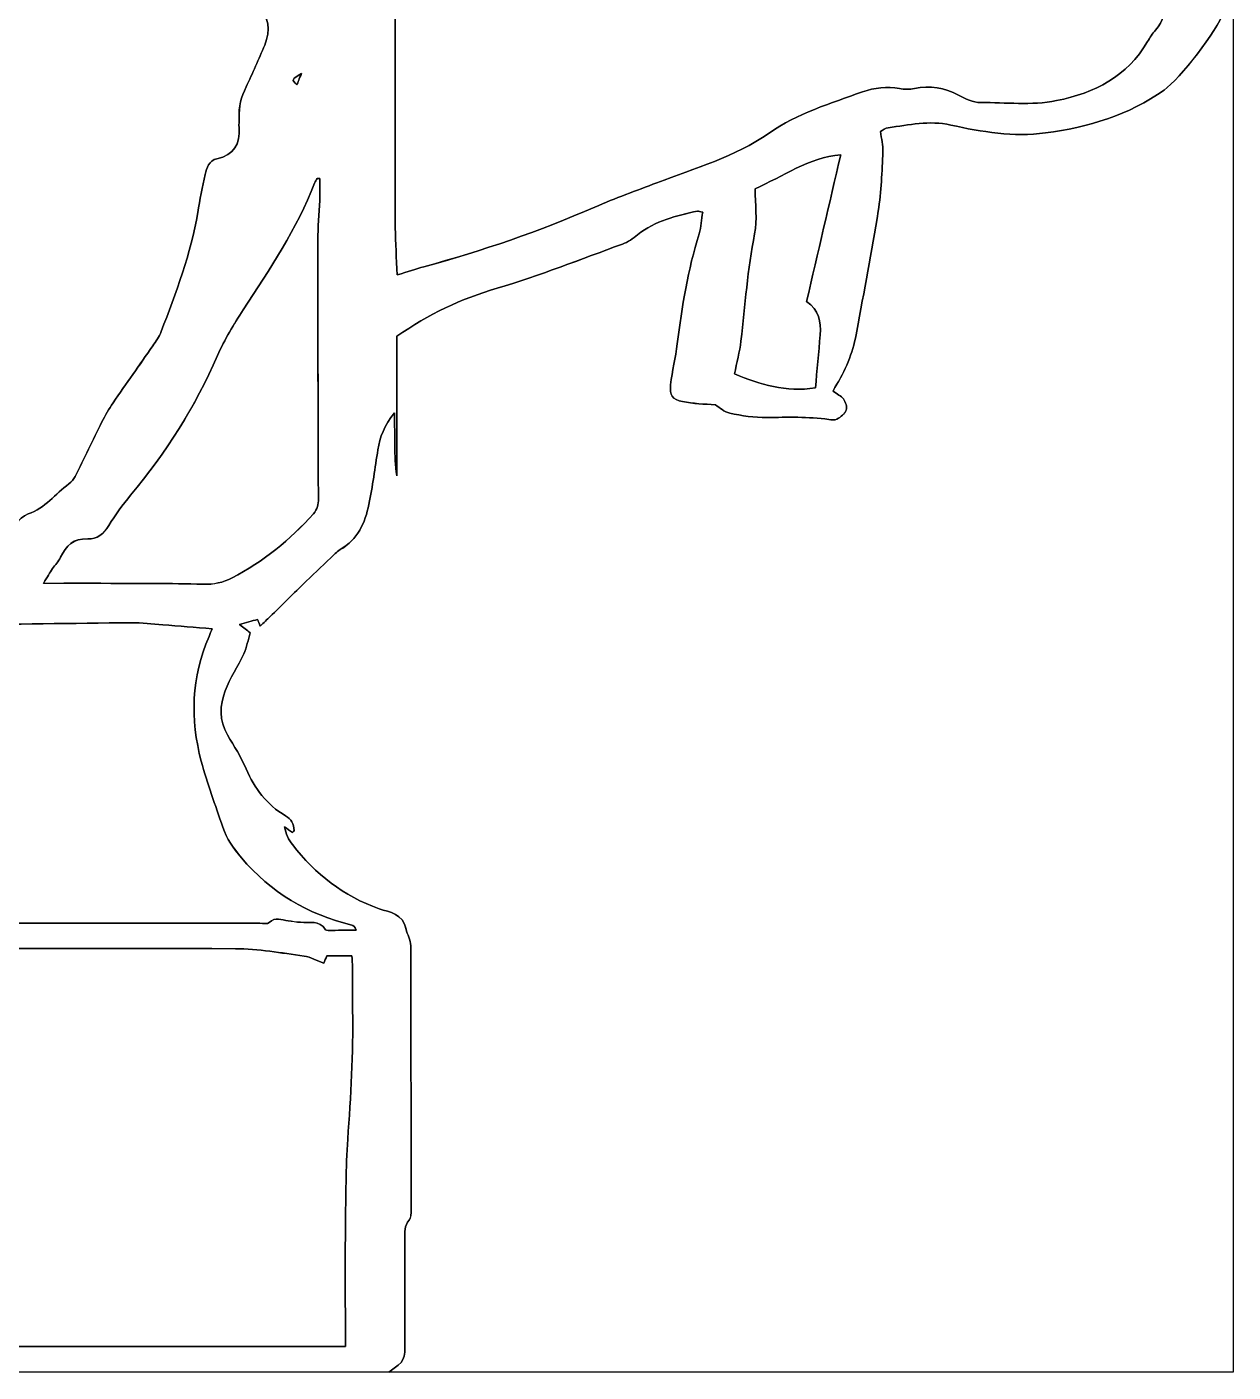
# Model space of a CAD drawing. Extents: x -1 to 269, y -24 to 109.
# Drawn here: x 212.4 to 268.7, y -24.4 to 38.4 of the extents above; entities that cross this region are included whole.
import ezdxf

# ---------------------------------------------------------------- set-up
doc = ezdxf.new("R2010")
doc.units = 0
doc.layers.get('0').update_dxf_attribs({"linetype": 'CONTINUOUS'})

msp = doc.modelspace()

# ---------------------------------------------------------------- linework, layer by layer
at = {"color": 7}
for p, q in [((225.239205, 36.256287), (225.239205, 36.256287)), ((225.239205, 36.256279), (225.239205, 36.256279)), ((226.092227, 31.353509), (226.092379, 31.352657)), ((226.092467, 31.351799), (226.092379, 31.352657)), ((229.708956, 26.852318), (229.708956, 26.852307)), ((229.708956, 26.852296), (229.708956, 26.852307)), ((248.820034, 25.607778), (248.820045, 25.607778)), ((248.820057, 25.607778), (248.820045, 25.607778)), ((229.321622, -24.365091), (229.32149, -24.365091))]:
    msp.add_line(p, q, dxfattribs=at)
for points in [[(229.619562, 42.595998), (229.613663, 38.080482), (229.611575, 33.564898), (229.619497, 29.049444)], [(229.619562, 29.049585), (229.611659, 33.565039), (229.61372, 38.08062), (229.619627, 42.596139)], [(268.735886, 41.627704), (268.735886, 19.630108), (268.735886, -2.367562), (268.735886, -24.365148)], [(265.111916, 38.279107), (265.46405, 38.695289), (265.621708, 39.184078), (265.624429, 39.713318)], [(265.624493, 39.713459), (265.621671, 39.184219), (265.46405, 38.69543), (265.111981, 38.279248)], [(223.518998, 37.57921), (223.818041, 38.285163), (223.708225, 38.986971), (223.178923, 39.239856)], [(223.179228, 39.239898), (223.708533, 38.987013), (223.818348, 38.285141), (223.519306, 37.579252)], [(268.276894, 39.100379), (268.024785, 38.290054), (266.224893, 35.989057), (265.520235, 35.486981)], [(265.520322, 35.486738), (266.22498, 35.988817), (268.024937, 38.289814), (268.276982, 39.100139)], [(260.493778, 34.989383), (262.294189, 35.353252), (263.78778, 36.11392), (264.742083, 37.747662)], [(264.742148, 37.747804), (263.78778, 36.114061), (262.294254, 35.353391), (260.493843, 34.989524)], [(264.742083, 37.747662), (264.85073, 37.93365), (264.973057, 38.114966), (265.111916, 38.279107)], [(265.111981, 38.279248), (264.973057, 38.115107), (264.850795, 37.933791), (264.742148, 37.747804)], [(222.649813, 35.627364), (222.952745, 36.271798), (223.241221, 36.923495), (223.518998, 37.57921)], [(223.519306, 37.579252), (223.241526, 36.923537), (222.953052, 36.271841), (222.650121, 35.627406)], [(225.021713, 35.724457), (224.769344, 35.979935), (224.769344, 35.979935), (225.239205, 36.256287)], [(225.239205, 36.256279), (224.769344, 35.979927), (224.769344, 35.979927), (225.021713, 35.724448)], [(225.239205, 36.256287), (225.130363, 35.990177), (225.077917, 35.861887), (225.021713, 35.724457)], [(225.021713, 35.724448), (225.077917, 35.861879), (225.130425, 35.990104), (225.239205, 36.256279)], [(222.334627, 34.192312), (222.292426, 34.704824), (222.434655, 35.169433), (222.649813, 35.627364)], [(222.650121, 35.627406), (222.434963, 35.16954), (222.292669, 34.704932), (222.334935, 34.192354)], [(247.070586, 33.474217), (248.394463, 34.399282), (249.934208, 34.867068), (251.437329, 35.400003)], [(251.437394, 35.400144), (249.934208, 34.867209), (248.394528, 34.399358), (247.070651, 33.474358)], [(251.437329, 35.400003), (251.990747, 35.596167), (252.564976, 35.663454), (253.156968, 35.550464)], [(253.15703, 35.550605), (252.564976, 35.663595), (251.990812, 35.596305), (251.437394, 35.400144)], [(253.156968, 35.550464), (253.381784, 35.507614), (253.630001, 35.511113), (253.854625, 35.55687)], [(253.854689, 35.557011), (253.630066, 35.511243), (253.381849, 35.507744), (253.15703, 35.550605)], [(253.854625, 35.55687), (254.584824, 35.705838), (255.257848, 35.610546), (255.915507, 35.244213)], [(255.915572, 35.244354), (255.257848, 35.610687), (254.584889, 35.705979), (253.854689, 35.557011)], [(255.915507, 35.244213), (256.228291, 35.069961), (256.600652, 34.899405), (256.94436, 34.90271)], [(256.944424, 34.902851), (256.600717, 34.899493), (256.228356, 35.070102), (255.915572, 35.244354)], [(265.520235, 35.486981), (263.860235, 34.304165), (261.960964, 33.74867), (259.978133, 33.484374)], [(259.97822, 33.484134), (261.961051, 33.748365), (263.860322, 34.303925), (265.520322, 35.486738)], [(256.94436, 34.90271), (258.126137, 34.914112), (259.303766, 34.748879), (260.493778, 34.989383)], [(260.493843, 34.989524), (259.30383, 34.74902), (258.126267, 34.914261), (256.944424, 34.902851)], [(222.320572, 33.739565), (222.30728, 33.888926), (222.346904, 34.042821), (222.334627, 34.192312)], [(222.334935, 34.192354), (222.347183, 34.042799), (222.307587, 33.888903), (222.32088, 33.739607)], [(255.550518, 33.852327), (254.541435, 34.076042), (253.601265, 33.851763), (252.635032, 33.726112)], [(252.63512, 33.725872), (253.601288, 33.851503), (254.541457, 34.075802), (255.550605, 33.852087)], [(221.291655, 32.278323), (222.09044, 32.448881), (222.390262, 32.958608), (222.320572, 33.739565)], [(222.32088, 33.739607), (222.390566, 32.958651), (222.090748, 32.448923), (221.291963, 32.278365)], [(241.829923, 31.153123), (243.616009, 31.837813), (245.470615, 32.356227), (247.070586, 33.474217)], [(247.070651, 33.474358), (245.47068, 32.356369), (243.616074, 31.837955), (241.829988, 31.153264)], [(252.635032, 33.726112), (252.500714, 33.708614), (252.377479, 33.605665), (252.269027, 33.552054)], [(252.269027, 33.552054), (252.315506, 33.204974), (252.401855, 32.904766), (252.38649, 32.609807)], [(252.269114, 33.551814), (252.377631, 33.60536), (252.500802, 33.708368), (252.63512, 33.725872)], [(252.386578, 32.609567), (252.401931, 32.904526), (252.315593, 33.204799), (252.269114, 33.551814)], [(259.978133, 33.484374), (258.488561, 33.285879), (256.99983, 33.531051), (255.550518, 33.852327)], [(255.550605, 33.852087), (256.999856, 33.530811), (258.488648, 33.285704), (259.97822, 33.484134)], [(220.742708, 31.546309), (220.815442, 31.854815), (220.905745, 32.195931), (221.291655, 32.278323)], [(221.291963, 32.278365), (220.906052, 32.195973), (220.815749, 31.854857), (220.743015, 31.546351)], [(250.417745, 32.467017), (248.907105, 32.315063), (247.725263, 31.459554), (246.416881, 30.872232)], [(246.416957, 30.872232), (247.725339, 31.459554), (248.907181, 32.315063), (250.417821, 32.467017)], [(248.820045, 25.607778), (249.356025, 27.908518), (249.878328, 30.151042), (250.417745, 32.467017)], [(250.417821, 32.467017), (249.878339, 30.151042), (249.356036, 27.908518), (248.820057, 25.607778)], [(252.38649, 32.609807), (252.338132, 31.682862), (252.311162, 30.748458), (252.166989, 29.834154)], [(252.167077, 29.833914), (252.31125, 30.748218), (252.338219, 31.682684), (252.386578, 32.609567)], [(220.395631, 29.76742), (220.494101, 30.363363), (220.604241, 30.95866), (220.742708, 31.546309)], [(220.743015, 31.546351), (220.604481, 30.958703), (220.494344, 30.363406), (220.395935, 29.767462)], [(225.850966, 31.140747), (225.031114, 29.006286), (223.757346, 27.12497), (222.519689, 25.22776)], [(222.519841, 25.227111), (223.757498, 27.124313), (225.031201, 29.005629), (225.851119, 31.14009)], [(225.975692, 31.360248), (225.933621, 31.287252), (225.880786, 31.218409), (225.850966, 31.140747)], [(225.851119, 31.14009), (225.880938, 31.217749), (225.933708, 31.286594), (225.975844, 31.359588)], [(226.092379, 31.352657), (226.053483, 31.355197), (226.014653, 31.357708), (225.975692, 31.360248)], [(225.975844, 31.359588), (226.014675, 31.356766), (226.053571, 31.354339), (226.092467, 31.351799)], [(226.089969, 30.332889), (226.103262, 30.672772), (226.092227, 31.013366), (226.092227, 31.353509)], [(226.092379, 31.352657), (226.092379, 31.012514), (226.10333, 30.67192), (226.090122, 30.332231)], [(238.937518, 30.024826), (239.88456, 30.439908), (240.863498, 30.782641), (241.829923, 31.153123)], [(241.829988, 31.153264), (240.863563, 30.782782), (239.884625, 30.440049), (238.937583, 30.024967)], [(246.416881, 30.872232), (246.416881, 30.141514), (246.526307, 29.431474), (246.395347, 28.769081)], [(246.395423, 28.769081), (246.526437, 29.431539), (246.416957, 30.141514), (246.416957, 30.872232)], [(226.090122, 30.332231), (226.065681, 29.708735), (225.998588, 29.085757), (225.99878, 28.462585)], [(225.998628, 28.463243), (225.998628, 29.086415), (226.065529, 29.709392), (226.089969, 30.332889)], [(218.688437, 24.206906), (219.36697, 26.026245), (220.07688, 27.836512), (220.395631, 29.76742)], [(220.395935, 29.767462), (220.077188, 27.836554), (219.367278, 26.026288), (218.688745, 24.206962)], [(230.946937, 27.234521), (233.677344, 27.973536), (236.344737, 28.888428), (238.937518, 30.024826)], [(238.937583, 30.024967), (236.344801, 28.888569), (233.677409, 27.973678), (230.947002, 27.234662)], [(243.732547, 29.832368), (242.739218, 29.619998), (241.754316, 29.389606), (240.933554, 28.730389)], [(240.933642, 28.730121), (241.754403, 29.389338), (242.739305, 29.619727), (243.732634, 29.8321)], [(243.970133, 29.781672), (243.851436, 29.808568), (243.786999, 29.844035), (243.732547, 29.832368)], [(243.732634, 29.8321), (243.787086, 29.843755), (243.851523, 29.808308), (243.97022, 29.781404)], [(243.802038, 28.773498), (243.900381, 29.093674), (243.915356, 29.439523), (243.970133, 29.781672)], [(243.97022, 29.781404), (243.915444, 29.439317), (243.900469, 29.09347), (243.802126, 28.77323)], [(252.166989, 29.834154), (251.871319, 27.958545), (251.498439, 26.095317), (251.17068, 24.224629)], [(251.170767, 24.224403), (251.498526, 26.095074), (251.871472, 27.958367), (252.167077, 29.833914)], [(229.619497, 29.049444), (229.620626, 28.344331), (229.675442, 27.639154), (229.708956, 26.852296)], [(229.708956, 26.852307), (229.675442, 27.639165), (229.620792, 28.344343), (229.619562, 29.049585)], [(226.026258, 16.41046), (226.01336, 20.428063), (225.999757, 24.445581), (225.998628, 28.463243)], [(225.99878, 28.462585), (225.999909, 24.444932), (226.013484, 20.427414), (226.02641, 16.409811)], [(240.222868, 28.292036), (238.279124, 27.586212), (236.352952, 26.815948), (234.371868, 26.233811)], [(234.371955, 26.233543), (236.35304, 26.81568), (238.279147, 27.585944), (240.222955, 28.291767)], [(240.933554, 28.730389), (240.717491, 28.556915), (240.479577, 28.385256), (240.222868, 28.292036)], [(240.222955, 28.291767), (240.479665, 28.384988), (240.717578, 28.556647), (240.933642, 28.730121)], [(242.784986, 23.636506), (242.997355, 25.374685), (243.286802, 27.095024), (243.802038, 28.773498)], [(243.802126, 28.77323), (243.28689, 27.094691), (242.997442, 25.374402), (242.785073, 23.636224)], [(246.395347, 28.769081), (246.06791, 27.113298), (245.949862, 25.437674), (245.75746, 23.768417)], [(245.757536, 23.768417), (245.949938, 25.437674), (246.067986, 27.113298), (246.395423, 28.769081)], [(230.947002, 27.234662), (230.574382, 27.133728), (230.208763, 27.007512), (229.708956, 26.852318)], [(229.708956, 26.852307), (230.208763, 27.007501), (230.574446, 27.133717), (230.946937, 27.234521)], [(234.371868, 26.233811), (232.693783, 25.740682), (231.16415, 25.020524), (229.694675, 23.988099)], [(229.694763, 23.987845), (231.164237, 25.02027), (232.693935, 25.740346), (234.371955, 26.233543)], [(222.519689, 25.22776), (222.069928, 24.538347), (221.649076, 23.8471), (221.318788, 23.090773)], [(221.31894, 23.090124), (221.649293, 23.846451), (222.070143, 24.537698), (222.519841, 25.227111)], [(249.458376, 24.058682), (249.511013, 24.670907), (249.397373, 25.222595), (248.820034, 25.607778)], [(248.820045, 25.607778), (249.397385, 25.222595), (249.511024, 24.670907), (249.458449, 24.058682)], [(218.292999, 23.540805), (218.440025, 23.753008), (218.59956, 23.968738), (218.688437, 24.206906)], [(218.688745, 24.206962), (218.599868, 23.96871), (218.44033, 23.753036), (218.293307, 23.540861)], [(229.694675, 23.988099), (229.694675, 21.83542), (229.694675, 19.65864), (229.694675, 17.481776)], [(229.694763, 17.481522), (229.694763, 19.658386), (229.694763, 21.835166), (229.694763, 23.987845)], [(249.234596, 21.577413), (249.308626, 22.394813), (249.386807, 23.226466), (249.458376, 24.058682)], [(249.458449, 24.058682), (249.386883, 23.226466), (249.308637, 22.394813), (249.234672, 21.577413)], [(251.17068, 24.224629), (251.015681, 23.340004), (250.696606, 22.52393), (250.234786, 21.758515)], [(250.234873, 21.758289), (250.696628, 22.523676), (251.015768, 23.339778), (251.170767, 24.224403)], [(216.438847, 20.883852), (217.049183, 21.774771), (217.677929, 22.653103), (218.292999, 23.540805)], [(218.293307, 23.540861), (217.678302, 22.653131), (217.049491, 21.774799), (216.439155, 20.883908)], [(242.471488, 21.725692), (242.546296, 22.366111), (242.706804, 22.996342), (242.784986, 23.636506)], [(242.785073, 23.636224), (242.706892, 22.996059), (242.546384, 22.365829), (242.471575, 21.72541)], [(245.75746, 23.768417), (245.698922, 23.260163), (245.56201, 22.760884), (245.455564, 22.230136)], [(245.45564, 22.230136), (245.562148, 22.76094), (245.698998, 23.260248), (245.757536, 23.768417)], [(221.318788, 23.090773), (220.284424, 20.722364), (218.917052, 18.557946), (217.261979, 16.571891)], [(217.262131, 16.571214), (218.917204, 18.557296), (220.284576, 20.721659), (221.31894, 23.090124)], [(245.455564, 22.230136), (246.655234, 21.73255), (247.853477, 21.367778), (249.234596, 21.577413)], [(249.234672, 21.577413), (247.853553, 21.367835), (246.655311, 21.732607), (245.45564, 22.230136)], [(243.027759, 20.94182), (242.553944, 21.038594), (242.415478, 21.246282), (242.471488, 21.725692)], [(242.471575, 21.72541), (242.415565, 21.246028), (242.554032, 21.038312), (243.027846, 20.941538)], [(250.234786, 21.758515), (250.171063, 21.652794), (250.118228, 21.540583), (250.05593, 21.422981)], [(250.05593, 21.422981), (250.246131, 21.290026), (250.44385, 21.210214), (250.54621, 21.063656)], [(250.056018, 21.422755), (250.118316, 21.540272), (250.171085, 21.65254), (250.234873, 21.758289)], [(250.546297, 21.063402), (250.443938, 21.209988), (250.246154, 21.289772), (250.056018, 21.422755)], [(215.923416, 19.989066), (216.077377, 20.296463), (216.244822, 20.600642), (216.438847, 20.883852)], [(216.439155, 20.883908), (216.24513, 20.600698), (216.077684, 20.296519), (215.923721, 19.989123)], [(244.563161, 20.78324), (244.044425, 20.83277), (243.526465, 20.839966), (243.027759, 20.94182)], [(243.027846, 20.941538), (243.526488, 20.839684), (244.044512, 20.832431), (244.563248, 20.782986)], [(245.231452, 20.40032), (244.982001, 20.450612), (244.765288, 20.662477), (244.563161, 20.78324)], [(244.563248, 20.782986), (244.765311, 20.662194), (244.982088, 20.450358), (245.231539, 20.400038)], [(250.54621, 21.063656), (250.644939, 20.922319), (250.721825, 20.684151), (250.66899, 20.539541)], [(250.669078, 20.539287), (250.721913, 20.683926), (250.645089, 20.922093), (250.546297, 21.063402)], [(229.576102, 20.416718), (229.102742, 19.810335), (228.898995, 19.278431), (228.806423, 18.696291)], [(228.80651, 18.696037), (228.899082, 19.278177), (229.10283, 19.810053), (229.57619, 20.416435)], [(229.59789, 18.900507), (229.594588, 19.357453), (229.585105, 19.814427), (229.576102, 20.416718)], [(229.57619, 20.416435), (229.585193, 19.814145), (229.594675, 19.357199), (229.597977, 18.900225)], [(246.961722, 20.196641), (246.385097, 20.187327), (245.799782, 20.285625), (245.231452, 20.40032)], [(245.231539, 20.400038), (245.799935, 20.285371), (246.385249, 20.187017), (246.96181, 20.196358)], [(249.85925, 20.110281), (248.89574, 20.236886), (247.930546, 20.212389), (246.961722, 20.196641)], [(246.96181, 20.196358), (247.930633, 20.212163), (248.895828, 20.236632), (249.859337, 20.110027)], [(250.241139, 20.120441), (250.146882, 20.062416), (249.986439, 20.09363), (249.85925, 20.110281)], [(249.859337, 20.110027), (249.986526, 20.093376), (250.14697, 20.062246), (250.241226, 20.120187)], [(250.66899, 20.539541), (250.606303, 20.368006), (250.410723, 20.224806), (250.241139, 20.120441)], [(250.241226, 20.120187), (250.410746, 20.224496), (250.606391, 20.367696), (250.669078, 20.539287)], [(214.669486, 17.442124), (215.093773, 18.287972), (215.499648, 19.142964), (215.923416, 19.989066)], [(215.923721, 19.989123), (215.499956, 19.14302), (215.094078, 18.288028), (214.669793, 17.44218)], [(229.694675, 17.481776), (229.598666, 17.955006), (229.601324, 18.427785), (229.59789, 18.900507)], [(229.597977, 18.900225), (229.60142, 18.427531), (229.598824, 17.954752), (229.694763, 17.481522)], [(228.806423, 18.696291), (228.670872, 17.84429), (228.555028, 16.988141), (228.384275, 16.143196)], [(228.384362, 16.142914), (228.555115, 16.987859), (228.670959, 17.844036), (228.80651, 18.696037)], [(212.471756, 15.695055), (213.274885, 15.974145), (213.747466, 16.630509), (214.378481, 17.100691)], [(214.378788, 17.100719), (213.747773, 16.630537), (213.275192, 15.974173), (212.472064, 15.695112)], [(214.378481, 17.100691), (214.496012, 17.188265), (214.604075, 17.31168), (214.669486, 17.442124)], [(214.669793, 17.44218), (214.604383, 17.311737), (214.49632, 17.188321), (214.378788, 17.100719)], [(217.261979, 16.571891), (216.890137, 16.125557), (216.548375, 15.648573), (216.241681, 15.155249)], [(216.241833, 15.154571), (216.548527, 15.647839), (216.89029, 16.124908), (217.262131, 16.571214)], [(225.79645, 15.704058), (225.993195, 15.923429), (226.027099, 16.14551), (226.026258, 16.41046)], [(226.02641, 16.409811), (226.027257, 16.144804), (225.993348, 15.922724), (225.796602, 15.703409)], [(222.001213, 12.716284), (223.459537, 13.470467), (224.703807, 14.485705), (225.79645, 15.704058)], [(225.796602, 15.703409), (224.704024, 14.485056), (223.459689, 13.469818), (222.001362, 12.715635)], [(228.384275, 16.143196), (228.209571, 15.278156), (227.863011, 14.502328), (227.043674, 14.03)], [(227.043762, 14.029718), (227.863098, 14.502045), (228.209594, 15.277874), (228.384362, 16.142914)], [(211.645873, 14.52197), (211.757243, 14.986706), (211.982513, 15.525073), (212.471756, 15.695055)], [(212.472064, 15.695112), (211.98282, 15.525129), (211.757551, 14.986762), (211.64618, 14.522027)], [(216.241681, 15.155249), (216.002929, 14.771201), (215.691633, 14.500945), (215.257558, 14.527982)], [(215.25771, 14.527332), (215.69172, 14.500239), (216.003082, 14.770552), (216.241833, 15.154571)], [(215.257558, 14.527982), (214.582589, 14.570117), (214.247634, 14.2113), (213.988656, 13.671832)], [(213.988808, 13.671183), (214.247786, 14.210651), (214.582742, 14.569468), (215.25771, 14.527332)], [(227.043674, 14.03), (226.879082, 13.935089), (226.745475, 13.783338), (226.604867, 13.650186)], [(226.604954, 13.649904), (226.745563, 13.783141), (226.879105, 13.934892), (227.043762, 14.029718)], [(213.988656, 13.671832), (213.896863, 13.480514), (213.735768, 13.323514), (213.616554, 13.14402)], [(213.616707, 13.143371), (213.73592, 13.322864), (213.897015, 13.479808), (213.988808, 13.671183)], [(226.604867, 13.650186), (226.167617, 13.235884), (225.731273, 12.820481), (225.299403, 12.400732)], [(225.29949, 12.400449), (225.731361, 12.820283), (226.167704, 13.235686), (226.604954, 13.649904)], [(213.616554, 13.14402), (213.492802, 12.957697), (213.381364, 12.763218), (213.193955, 12.456922)], [(213.194107, 12.456273), (213.381517, 12.762569), (213.49289, 12.957048), (213.616707, 13.143371)], [(220.646089, 12.412133), (221.14635, 12.394918), (221.567589, 12.492002), (222.001213, 12.716284)], [(222.001362, 12.715635), (221.567742, 12.491353), (221.146438, 12.394353), (220.646241, 12.411484)], [(213.193955, 12.456922), (214.240505, 12.456922), (215.143077, 12.460309), (216.045714, 12.456922)], [(216.045867, 12.456273), (215.14323, 12.460506), (214.240593, 12.456273), (213.194107, 12.456273)], [(216.045714, 12.456922), (217.579366, 12.449866), (219.113862, 12.46426), (220.646089, 12.412133)], [(220.646241, 12.411484), (219.114014, 12.46378), (217.579519, 12.449076), (216.045867, 12.456273)], [(225.299403, 12.400732), (224.790971, 11.90656), (224.287986, 11.406801), (223.781631, 10.91057)], [(223.781719, 10.910316), (224.288138, 11.406547), (224.791058, 11.906278), (225.29949, 12.400449)], [(223.187113, 10.772817), (222.913287, 10.696392), (222.655085, 10.624368), (222.340097, 10.536456)], [(222.340184, 10.536202), (222.655172, 10.62403), (222.91344, 10.696109), (223.187201, 10.772535)], [(223.309959, 10.460172), (223.261208, 10.584293), (223.22711, 10.671104), (223.187113, 10.772817)], [(223.187201, 10.772535), (223.227132, 10.670822), (223.261295, 10.584039), (223.310046, 10.459889)], [(223.781631, 10.91057), (223.63156, 10.763419), (223.477729, 10.620163), (223.309959, 10.460172)], [(223.310046, 10.459889), (223.477816, 10.619881), (223.631647, 10.763222), (223.781719, 10.910316)], [(217.285446, 10.614632), (214.542139, 10.596005), (211.798964, 10.53671), (209.055722, 10.53496)], [(209.05584, 10.534368), (211.799083, 10.53719), (214.542257, 10.5953), (217.285564, 10.614039)], [(218.76659, 10.518309), (218.273133, 10.555534), (217.778965, 10.618018), (217.285446, 10.614632)], [(217.285564, 10.614039), (217.779019, 10.617426), (218.273187, 10.554914), (218.766709, 10.517717)], [(221.066162, 10.337377), (220.270163, 10.400256), (219.518571, 10.461526), (218.76659, 10.518309)], [(218.766709, 10.517717), (219.51869, 10.460934), (220.270217, 10.399663), (221.066281, 10.336784)], [(220.921405, 9.975596), (220.975535, 10.099153), (221.021885, 10.226068), (221.066162, 10.337377)], [(221.066281, 10.336784), (221.021938, 10.225476), (220.975654, 10.09856), (220.921524, 9.975003)], [(222.340097, 10.536456), (222.544039, 10.379851), (222.687693, 10.269446), (222.842757, 10.150433)], [(222.842844, 10.15015), (222.68778, 10.269164), (222.544126, 10.379569), (222.340184, 10.536202)], [(222.842757, 10.150433), (222.742083, 9.806206), (222.685164, 9.464943), (222.544753, 9.162542)], [(222.54484, 9.16226), (222.685252, 9.464689), (222.74217, 9.80598), (222.842844, 10.15015)], [(220.558964, 4.150247), (220.039122, 6.121541), (220.089753, 8.078075), (220.921405, 9.975596)], [(220.921524, 9.975003), (220.089871, 8.077482), (220.039305, 6.120948), (220.559082, 4.149654)], [(222.544753, 9.162542), (222.273715, 8.579245), (221.895391, 8.040201), (221.672906, 7.441353)], [(221.672994, 7.441071), (221.895543, 8.039862), (222.273868, 8.578963), (222.54484, 9.16226)], [(221.672906, 7.441353), (221.421966, 6.766052), (221.385858, 6.055304), (221.781556, 5.384038)], [(221.781644, 5.383756), (221.385946, 6.055021), (221.422053, 6.76577), (221.672994, 7.441071)], [(221.781556, 5.384038), (222.087728, 4.864523), (222.416525, 4.35071), (222.65152, 3.798711)], [(222.651608, 3.798429), (222.416613, 4.350427), (222.087815, 4.864241), (221.781644, 5.383756)], [(221.56234, 1.074448), (221.223298, 2.098463), (220.833566, 3.109214), (220.558964, 4.150247)], [(220.559082, 4.149654), (220.83362, 3.108565), (221.223352, 2.097871), (221.562459, 1.073856)], [(222.65152, 3.798711), (223.04605, 2.87195), (223.623132, 2.121972), (224.489337, 1.605195)], [(224.489425, 1.604913), (223.623285, 2.121718), (223.046138, 2.871696), (222.651608, 3.798429)], [(224.489337, 1.605195), (224.756226, 1.445966), (224.889639, 1.221994), (224.894693, 0.917702)], [(224.894781, 0.917448), (224.889729, 1.22174), (224.756314, 1.445712), (224.489425, 1.604913)], [(222.429905, -0.352608), (222.062926, 0.082748), (221.741907, 0.532271), (221.56234, 1.074448)], [(221.562459, 1.073856), (221.742025, 0.531735), (222.063045, 0.082155), (222.430024, -0.353201)], [(224.825523, 0.824682), (224.696263, 0.913186), (224.570239, 0.999462), (224.444348, 1.085681)], [(224.444348, 1.085681), (224.509691, 0.758162), (224.63526, 0.487398), (224.81444, 0.258572)], [(224.814528, 0.25829), (224.635348, 0.487059), (224.509779, 0.757908), (224.444436, 1.085398)], [(224.444436, 1.085398), (224.570327, 0.99918), (224.69635, 0.912904), (224.825611, 0.824428)], [(224.894693, 0.917702), (224.895258, 0.890326), (224.854632, 0.862358), (224.825523, 0.824682)], [(224.825611, 0.824428), (224.854719, 0.86202), (224.895235, 0.890072), (224.894781, 0.917448)], [(224.81444, 0.258572), (225.887763, -1.112181), (227.197378, -2.153948), (228.868396, -2.734)], [(228.868484, -2.734282), (227.197466, -2.154202), (225.88785, -1.112379), (224.814528, 0.25829)], [(227.58746, -3.500318), (225.538247, -2.991104), (223.80117, -1.979563), (222.429905, -0.352608)], [(222.430024, -0.353201), (223.801223, -1.980156), (225.538301, -2.99164), (227.587579, -3.50091)], [(223.73012, -3.38232), (224.017688, -3.099223), (224.313101, -3.25151), (224.613114, -3.296553)], [(224.613233, -3.297146), (224.313219, -3.25216), (224.017741, -3.099816), (223.730239, -3.382913)], [(228.868396, -2.734), (229.354786, -2.902881), (229.97491, -2.952919), (230.121742, -3.695502)], [(230.12183, -3.695756), (229.974998, -2.953202), (229.354874, -2.903135), (228.868484, -2.734282)], [(188.225125, -3.403007), (199.912989, -3.403007), (211.600855, -3.409216), (223.288719, -3.411756)], [(223.288837, -3.412349), (211.600974, -3.409527), (199.913107, -3.403318), (188.225244, -3.403318)], [(223.288719, -3.411756), (223.43944, -3.411813), (223.650319, -3.460835), (223.73012, -3.38232)], [(223.730239, -3.382913), (223.650502, -3.461427), (223.439623, -3.412405), (223.288837, -3.412349)], [(224.613114, -3.296553), (224.80487, -3.32534), (224.997402, -3.352433), (225.190583, -3.366883)], [(225.190702, -3.367504), (224.997521, -3.35311), (224.804989, -3.325932), (224.613233, -3.297146)], [(225.190583, -3.366883), (225.606184, -3.397956), (226.069819, -3.257014), (226.362119, -3.712408)], [(226.362237, -3.713), (226.069872, -3.257606), (225.606302, -3.398548), (225.190702, -3.367504)], [(226.362119, -3.712408), (226.379419, -3.739219), (226.441401, -3.74808), (226.482306, -3.747544)], [(226.482425, -3.748137), (226.441454, -3.748137), (226.379481, -3.739952), (226.362237, -3.713)], [(226.482306, -3.747544), (226.916124, -3.742746), (227.349939, -3.73428), (227.783689, -3.726942)], [(227.783808, -3.727535), (227.350058, -3.734872), (226.916242, -3.743339), (226.482425, -3.748137)], [(227.783689, -3.726942), (227.72541, -3.571409), (227.660714, -3.518464), (227.58746, -3.500318)], [(227.587579, -3.50091), (227.660832, -3.518972), (227.725529, -3.57203), (227.783808, -3.727535)], [(230.121742, -3.695502), (230.168741, -3.932908), (230.340724, -4.184029), (230.341178, -4.465574)], [(230.341266, -4.465828), (230.340702, -4.184311), (230.168828, -3.933162), (230.12183, -3.695756)], [(222.151327, -4.599771), (210.355719, -4.575782), (198.560114, -4.584531), (186.764442, -4.584531)], [(186.764501, -4.584728), (198.560174, -4.584728), (210.355778, -4.575979), (222.151386, -4.599968)], [(225.35872, -4.94315), (224.292916, -4.798963), (223.221149, -4.601972), (222.151327, -4.599771)], [(222.151386, -4.599968), (223.221209, -4.60279), (224.292911, -4.799189), (225.358779, -4.943376)], [(226.282685, -5.277781), (225.961733, -5.157583), (225.669043, -4.985089), (225.35872, -4.94315)], [(225.358779, -4.943376), (225.669102, -4.985314), (225.961792, -5.157809), (226.282744, -5.278007)], [(226.42018, -4.926612), (226.371108, -5.051919), (226.327544, -5.163227), (226.282685, -5.277781)], [(226.282744, -5.278007), (226.327603, -5.163453), (226.371167, -5.052145), (226.42024, -4.926838)], [(227.590875, -4.926612), (227.179553, -4.926612), (226.801228, -4.926612), (226.42018, -4.926612)], [(226.42024, -4.926838), (226.801288, -4.926838), (227.179612, -4.926838), (227.590934, -4.926838)], [(227.620824, -5.467322), (227.62026, -5.299287), (227.602734, -5.13128), (227.590875, -4.926612)], [(227.590934, -4.926838), (227.602788, -5.131477), (227.620235, -5.299512), (227.620884, -5.467548)], [(230.341178, -4.465574), (230.348036, -8.570355), (230.355233, -12.675136), (230.357068, -16.779861)], [(230.357155, -16.780115), (230.355462, -12.67539), (230.348152, -8.570609), (230.341266, -4.465828)], [(227.622518, -7.47649), (227.606375, -6.807144), (227.623364, -6.137035), (227.620824, -5.467322)], [(227.620884, -5.467548), (227.623424, -6.137261), (227.606547, -6.807369), (227.622577, -7.476688)], [(227.399517, -13.492903), (227.531306, -11.488759), (227.671006, -9.486985), (227.622518, -7.47649)], [(227.622577, -7.476688), (227.671001, -9.48721), (227.531366, -11.488984), (227.399576, -13.493129)], [(227.290737, -17.507712), (227.304735, -16.169047), (227.311678, -14.827871), (227.399517, -13.492903)], [(227.399576, -13.493129), (227.311799, -14.828097), (227.3048, -16.169217), (227.290797, -17.507938)], [(230.357068, -16.779861), (230.35713, -16.947106), (230.360962, -17.163994), (230.265726, -17.271746)], [(230.265814, -17.272028), (230.361044, -17.164276), (230.357217, -16.94736), (230.357155, -16.780115)], [(227.286645, -22.43359), (227.286645, -20.791593), (227.273493, -19.149483), (227.290737, -17.507712)], [(227.290797, -17.507938), (227.273496, -19.149709), (227.286704, -20.791819), (227.286704, -22.433788)], [(230.265726, -17.271746), (230.03287, -17.535003), (230.068916, -17.829586), (230.068591, -18.126992)], [(230.068679, -18.127274), (230.069243, -17.82984), (230.032958, -17.5352), (230.265814, -17.272028)], [(230.067832, -22.858589), (230.067767, -21.281503), (230.066703, -19.704417), (230.068679, -18.127274)], [(230.068591, -18.126992), (230.066898, -19.704135), (230.067745, -21.281221), (230.067745, -22.858307)], [(227.286645, -23.177726), (227.286645, -22.895729), (227.286645, -22.664674), (227.286645, -22.43359)], [(227.286704, -22.433788), (227.286704, -22.664843), (227.286704, -22.895955), (227.286704, -23.177952)], [(188.22173, -23.177726), (201.263747, -23.177726), (214.2386, -23.177726), (227.286645, -23.177726)], [(227.286704, -23.177952), (214.238659, -23.177952), (201.263741, -23.177952), (188.221789, -23.177952)], [(230.067745, -22.858307), (230.06781, -23.832058), (230.06781, -23.832058), (229.321402, -24.364809)], [(229.32149, -24.365091), (230.067897, -23.832284), (230.067897, -23.832284), (230.067832, -22.858589)], [(229.321402, -24.364809), (215.621534, -24.364809), (201.921601, -24.364809), (188.22173, -24.364809)], [(268.735886, -24.365148), (255.597733, -24.365091), (242.45971, -24.365091), (229.321622, -24.365091)]]:
    msp.add_open_spline(points, degree=3, dxfattribs=at)

doc.saveas('drawing.dxf')
